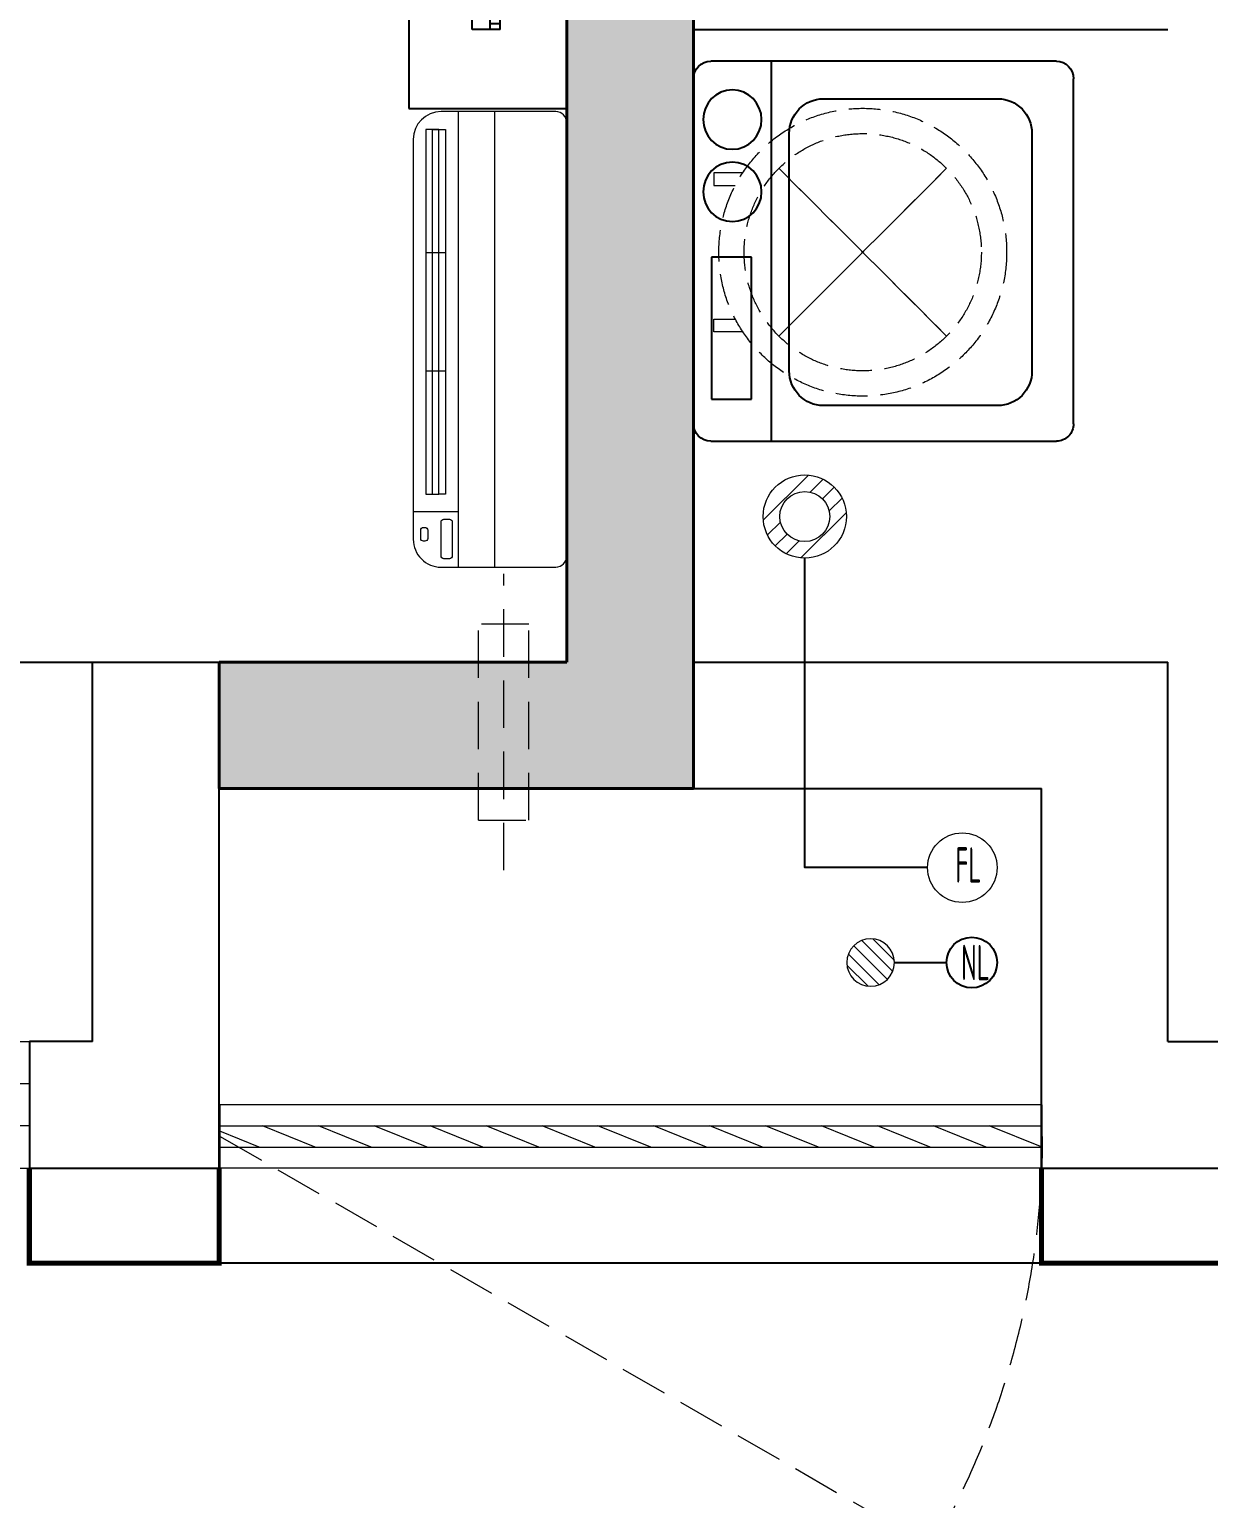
# Model space of a CAD drawing. Extents: x 3753737 to 4713801, y -857380 to 24339.
# Drawn here: x 4055663 to 4057528, y -769345 to -767023 of the extents above; entities that cross this region are included whole.
import ezdxf

# ---------------------------------------------------------------- set-up
doc = ezdxf.new("R2010")
doc.units = 0
doc.header["$LTSCALE"] = 1000
doc.header["$MEASUREMENT"] = 0
for name, pattern in [('$1$DASH', [0.35, 0.25, -0.1]), ('DASH', [0.35, 0.25, -0.1]), ('HIDDEN', [0.375, 0.25, -0.125])]:
    doc.linetypes.add(name, pattern=pattern)
doc.layers.get('0').update_dxf_attribs({"linetype": 'CONTINUOUS'})
for name, color, linetype in [('!!电气', 1, 'CONTINUOUS'), ('3.5方案汇报，与郭总、侯月琴确定户型_t8$0$2020.03.04 -1安徽标准化洋房户型(UA）_t8_t8$0$fur', 252, 'CONTINUOUS'), ('3.5方案汇报，与郭总、侯月琴确定户型_t8$0$2020.03.04 -1安徽标准化洋房户型(UA）_t8_t8$0$FURN', 252, 'CONTINUOUS'), ('3.5方案汇报，与郭总、侯月琴确定户型_t8$0$2020.03.04 -1安徽标准化洋房户型(UA）_t8_t8$0$看线', 154, 'CONTINUOUS'), ('LVTRY', 252, 'CONTINUOUS'), ('VPIPE-凝结', 150, 'CONTINUOUS'), ('WALL', 252, 'CONTINUOUS'), ('看线', 185, 'CONTINUOUS')]:
    doc.layers.add(name, color=color, linetype=linetype)
for name, color, linetype, lineweight in [('COLUMN', 252, 'CONTINUOUS', 40), ('EQUIP_地漏', 7, 'CONTINUOUS', 18), ('PUB_HATCH', 8, 'CONTINUOUS', 9), ('PUB_TEXT', 7, 'CONTINUOUS', 20), ('VPIPE-废水', 31, 'TG_F', 18), ('WINDOW', 146, 'CONTINUOUS', 20), ('平面-空调室内机', 176, 'CONTINUOUS', 9), ('平面-空调预留孔', 252, 'CONTINUOUS', 15), ('粉刷', 251, 'CONTINUOUS', 9)]:
    doc.layers.add(name, color=color, linetype=linetype, lineweight=lineweight)
doc.styles.get("Standard").update_dxf_attribs({"font": 'gbenor.shx', "bigfont": 'gbcbig.shx'})
doc.styles.add('TG_LINETYPE', font='SIMPLEX', dxfattribs={"width": 0.8, "height": 3, "bigfont": 'HZTXT'})
doc.linetypes.add('TG_F', pattern='A,2,-0.3,["F",TG_LINETYPE,S=0.1,R=0,X=-0.23,Y=-0.15],0', length=2.3)

# ---------------------------------------------------------------- blocks, each defined once
blk = doc.blocks.new('GFDGFSDFGD')
at = {"layer": 'PUB_HATCH'}
blk.add_hatch(color=256, dxfattribs=at).paths.add_polyline_path([(435666.6, 364323.7), (436416.6, 364323.7), (436416.6, 365973.7), (436216.6, 365973.7), (436216.6, 364523.7), (435666.6, 364523.7)])
at = {"layer": 'COLUMN', "color": 252}
for p, q in [((436216.6, 365973.7), (436216.6, 364523.7)), ((436416.6, 364323.7), (436416.6, 365973.7)), ((436216.6, 364523.7), (435666.6, 364523.7)), ((435666.6, 364523.7), (435666.6, 364323.7)), ((435666.6, 364323.7), (436416.6, 364323.7))]:
    blk.add_line(p, q, dxfattribs=at)
blk = doc.blocks.new('dongkong')
at = {"layer": '平面-空调预留孔', "color": 8, "linetype": 'HIDDEN', "ltscale": 0.3}
for p, q in [((-603796, 210899.9), (-603796, 210431.5)), ((-603836, 210821), (-603836, 210510.8)), ((-603836, 210821), (-603756, 210821)), ((-603756, 210821), (-603756, 210510.8))]:
    blk.add_line(p, q, dxfattribs=at)
blk.add_lwpolyline([(-603756, 210510.8), (-603836, 210510.8)], dxfattribs=at)
blk = doc.blocks.new('A$C001338C2')
at = {"color": 8}
for p, q in [((845, 303.6), (55, 303.6)), ((109.1, 214.8), (109.1, 303.6)), ((0, 248.6), (0, 22)), ((900, 22), (900, 248.6)), ((22, 0), (878, 0))]:
    blk.add_line(p, q, dxfattribs=at)
at = {"color": 8, "lineweight": 5}
for p, q in [((864.6, 278.7), (144.5, 278.7)), ((144.5, 278.7), (144.5, 265.8)), ((387, 278.7), (144.5, 278.7)), ((144.5, 278.7), (144.5, 252.9)), ((144.5, 265.8), (864.6, 265.8)), ((387, 239.9), (387, 278.7)), ((864.6, 278.7), (622, 278.7)), ((622, 278.7), (622, 239.9)), ((864.6, 252.9), (864.6, 278.7)), ((864.6, 265.8), (864.6, 239.9)), ((144.5, 239.9), (144.5, 252.9)), ((144.5, 252.9), (864.6, 252.9)), ((864.6, 239.9), (144.5, 239.9)), ((622, 239.9), (387, 239.9)), ((900, 214.8), (0, 214.8)), ((900, 143.2), (0, 143.2))]:
    blk.add_line(p, q, dxfattribs=at)
at = {"color": 8}
for points in [[(73.1, 275), (56.8, 275, -0.414214), (51.3, 280.5), (51.3, 283.4, -0.414214), (56.8, 288.9), (73.1, 288.9, -0.414214), (78.6, 283.4), (78.6, 280.5, -0.414214)], [(89.2, 226.4), (22.2, 226.4, -0.414214), (16.7, 231.9), (16.7, 243.1, -0.414214), (22.2, 248.6), (89.2, 248.6, -0.414214), (94.7, 243.1), (94.7, 231.9, -0.414214)]]:
    blk.add_lwpolyline(points, format="xyb", close=True, dxfattribs=at)
for centre, radius, start, end in [((55, 248.6), 55, 90, 180), ((845, 248.6), 55, 360, 90), ((22, 22), 22, 180, 270), ((878, 22), 22, 270, 360)]:
    blk.add_arc(centre, radius, start, end, dxfattribs=at)
blk = doc.blocks.new('$TwtSys$00000141')
at = {"color": 252}
for p, q in [((-47.1, 3.8), (-5, 45.9)), ((-47.1, 3.8), (-5, 45.9)), ((-43.6, -17.5), (17.5, 43.6)), ((-43.6, -17.5), (17.5, 43.6)), ((-33.2, -33.2), (33.2, 33.2)), ((-33.2, -33.2), (33.2, 33.2)), ((-16.2, -43.5), (43.8, 16.4)), ((-16.2, -43.5), (43.8, 16.4)), ((5.7, -46.1), (46.1, -5.7)), ((5.7, -46.1), (46.1, -5.7))]:
    blk.add_line(p, q, dxfattribs=at)
blk.add_circle((0, 0), 47, dxfattribs=at)
blk.add_circle((0, 0), 47, dxfattribs=at)
blk = doc.blocks.new('RECTANG')
for p, q in [((1, 1), (0, 1)), ((0, 1), (0, 0)), ((1, 0), (1, 1)), ((0, 0), (1, 0))]:
    blk.add_line(p, q)
blk = doc.blocks.new('洗衣机')
at = {"layer": 'LVTRY'}
for p, q in [((3791567.4, 243472.1), (3791021, 243472.1)), ((3791116.5, 243472.1), (3791116.5, 242871.5)), ((3790993.7, 243444.5), (3790993.7, 242899.1)), ((3791594.6, 242899.1), (3791594.6, 243444.5)), ((3791199, 243412.7), (3791474.9, 243412.7)), ((3791145.1, 242982.5), (3791145.1, 243358)), ((3791528.8, 243358), (3791528.8, 242982.5)), ((3791474.9, 242927.8), (3791199, 242927.8)), ((3791021, 242871.5), (3791567.4, 242871.5))]:
    blk.add_line(p, q, dxfattribs=at)
at = {"layer": 'LVTRY', "extrusion": (0, 0, -1)}
for centre, major_axis, start_param, end_param in [((3791021, 243444.5), (0, 27.6), -1.570796, 0), ((3791567.4, 243444.5), (0, 27.6), 0, 1.570796), ((3791055.1, 243379.8), (0, 46.9), 3.141593, 9.424778), ((3791199, 243358), (0, 54.7), 4.712389, 6.283185), ((3791474.9, 243358), (0, 54.7), 0, 1.570796), ((3791055.1, 243265.7), (0, 46.9), 3.141593, 9.424778), ((3791199, 242982.5), (0, 54.7), 3.141593, 4.712389), ((3791474.9, 242982.5), (0, 54.7), 1.570796, 3.141593), ((3791021, 242899.1), (0, 27.6), 3.141593, 4.712389), ((3791567.4, 242899.1), (0, 27.6), 1.570796, 3.141593)]:
    blk.add_ellipse(centre, major_axis=major_axis, ratio=0.986385, start_param=start_param, end_param=end_param, dxfattribs=at)
at = {"layer": 'LVTRY', "xscale": 63.25620569481588, "yscale": 224.5369532744355, "zscale": 64.12934308941763, "rotation": 180}
blk.add_blockref('RECTANG', (3791085.2, 243162.4), dxfattribs=at)
blk = doc.blocks.new('$TwtSys$00000543')
at = {"color": 252}
for p, q in [((-93.6, -8.5), (8.5, 93.6)), ((12.5, 55), (41.7, 84.2)), ((39.9, 39.9), (66.5, 66.5)), ((55, 12.5), (84.2, 41.7)), ((-8.5, -93.6), (93.6, 8.5)), ((-84.2, -41.7), (-55, -12.5)), ((-66.5, -66.5), (-39.9, -39.9)), ((-41.7, -84.2), (-12.5, -55))]:
    blk.add_line(p, q, dxfattribs=at)
for radius in [94, 56.4]:
    blk.add_circle((0, 0), radius, dxfattribs=at)
blk = doc.blocks.new('dnfhfn')
at = {"color": 252, "linetype": '$1$DASH', "ltscale": 0.2}
for p, q in [((101.9, 462.7, 0), (121.9, 462.7, 0)), ((101.9, 417.2, 0), (101.9, 462.7, 0)), ((121.9, 462.7, 0), (121.9, 429, 0)), ((353.1, 462.7, 0), (333.1, 462.7, 0)), ((333.1, 462.7, 0), (333.1, 429, 0)), ((353.1, 417.2, 0), (353.1, 462.7, 0))]:
    blk.add_line(p, q, dxfattribs=at)
at = {"color": 252, "linetype": '$1$DASH', "ltscale": 0.2, "elevation": 0}
for points in [[(94.9, 360.1), (94.9, 360.1), (360.1, 94.9), (360.1, 94.9)], [(360.1, 360.1), (94.9, 94.9), (94.9, 94.9), (360.1, 360.1)]]:
    blk.add_lwpolyline(points, close=True, dxfattribs=at)
at = {"color": 252, "linetype": '$1$DASH', "ltscale": 0.2}
for radius in [227.5, 187.5]:
    blk.add_circle((227.5, 227.5, 0), radius, dxfattribs=at)
blk = doc.blocks.new('3.5方案汇报，与郭总、侯月琴确定户型_t8$0$2020.03.04 -1安徽标准化洋房户型(UA）_t8_t8$0$sdfgsdfgsdfg')
at = {"layer": '3.5方案汇报，与郭总、侯月琴确定户型_t8$0$2020.03.04 -1安徽标准化洋房户型(UA）_t8_t8$0$FURN'}
h = blk.add_hatch(dxfattribs=at)
h.set_pattern_fill('ANSI31', color=256, scale=100, angle=225, style=0)
h.set_pattern_definition([(360, (-130272.125, -44238.089), (4e-15, 9.152), [])])
h.paths.add_polyline_path([(-68957.8, -54984.3), (-68957.8, -54178.9), (-68972, -54178.9), (-68972, -54984.3)])
for p, q in [((-68997.5, -54581.6), (-70393.9, -53775.4)), ((-68957.8, -54178.9), (-68997.5, -54178.9)), ((-68997.5, -54178.9), (-68997.5, -54984.3)), ((-68972, -54178.9), (-68972, -54984.3)), ((-68957.8, -54178.9), (-68957.8, -54984.3)), ((-68957.8, -54230.8), (-68920, -54290.5)), ((-68920, -54872.7), (-68920, -54290.5)), ((-68957.8, -54306.5), (-68920, -54306.5)), ((-68937.6, -54343.1), (-68937.6, -54352.6)), ((-68920, -54343.1), (-68937.6, -54343.1)), ((-68920, -54352.6), (-68920, -54343.1)), ((-68937.6, -54352.6), (-68920, -54352.6)), ((-68937.6, -54444.2), (-68937.6, -54453.8)), ((-68920, -54444.2), (-68937.6, -54444.2)), ((-68920, -54453.8), (-68920, -54444.2)), ((-68937.6, -54453.8), (-68920, -54453.8)), ((-68937.6, -54536.4), (-68937.6, -54546)), ((-68920, -54536.4), (-68937.6, -54536.4)), ((-68937.6, -54546), (-68920, -54546)), ((-68920, -54546), (-68920, -54536.4)), ((-68997.5, -54581.6), (-70393.9, -55387.8)), ((-68937.6, -54626.8), (-68937.6, -54617.2)), ((-68937.6, -54617.2), (-68920, -54617.2)), ((-68920, -54626.8), (-68937.6, -54626.8)), ((-68920, -54617.2), (-68920, -54626.8)), ((-68937.6, -54719), (-68937.6, -54709.4)), ((-68937.6, -54709.4), (-68920, -54709.4)), ((-68920, -54719), (-68937.6, -54719)), ((-68920, -54709.4), (-68920, -54719)), ((-68937.6, -54820.1), (-68937.6, -54810.6)), ((-68937.6, -54810.6), (-68920, -54810.6)), ((-68920, -54820.1), (-68937.6, -54820.1)), ((-68920, -54810.6), (-68920, -54820.1)), ((-68957.8, -54856.7), (-68920, -54856.7)), ((-68957.8, -54932.4), (-68920, -54872.7)), ((-68997.5, -54984.3), (-68957.8, -54984.3))]:
    blk.add_line(p, q, dxfattribs=at)
blk = doc.blocks.new('$WINLIB2D$00000039')
at = {"color": 0}
for points in [[(-0.5, 0.5), (-0.5, -0.5)], [(0.5, 0.5), (-0.5, 0.5)], [(0.5, -0.5), (0.5, 0.5)], [(-0.5, 0.1667), (0.5, 0.1667)], [(-0.3839, -0.1667), (-0.448, 0.1667)], [(-0.3159, -0.1667), (-0.38, 0.1667)], [(-0.2479, -0.1667), (-0.312, 0.1667)], [(-0.1799, -0.1667), (-0.244, 0.1667)], [(-0.1119, -0.1667), (-0.176, 0.1667)], [(-0.0439, -0.1667), (-0.108, 0.1667)], [(0.0241, -0.1667), (-0.04, 0.1667)], [(0.0921, -0.1667), (0.028, 0.1667)], [(0.16, -0.1667), (0.0959, 0.1667)], [(0.228, -0.1667), (0.1639, 0.1667)], [(0.296, -0.1667), (0.2319, 0.1667)], [(0.364, -0.1667), (0.2999, 0.1667)], [(0.432, -0.1667), (0.3679, 0.1667)], [(0.5, -0.1667), (0.4359, 0.1667)], [(-0.4519, -0.1667), (-0.5, 0.0836)], [(-0.5, -0.1667), (0.5, -0.1667)], [(0.5, -0.5), (-0.5, -0.5)]]:
    blk.add_lwpolyline(points, dxfattribs=at)
blk = doc.blocks.new('$WINLIB2D$00000001')
at = {"color": 0}
for points in [[(-0.5, 0.5), (-0.5, -0.5)], [(-0.5, 0.5), (0.5, 0.5)], [(0.5, -0.5), (0.5, 0.5)], [(0.5, 0.1667), (-0.5, 0.1667)], [(0.5, -0.1667), (-0.5, -0.1667)], [(-0.5, -0.5), (0.5, -0.5)]]:
    blk.add_lwpolyline(points, dxfattribs=at)
blk = doc.blocks.new('A$C1C403CBE')
at = {"color": 252, "const_width": 8}
for points in [[(15050, -100), (15050, -250), (14750, -250), (14750, -100)], [(16650, -100), (16650, -250), (16350, -250), (16350, -100)]]:
    blk.add_lwpolyline(points, dxfattribs=at)
at = {"layer": '3.5方案汇报，与郭总、侯月琴确定户型_t8$0$2020.03.04 -1安徽标准化洋房户型(UA）_t8_t8$0$FURN', "ltscale": 0.3}
blk.add_lwpolyline([(15350, 1575), (15600, 1575), (15600, 2725), (15350, 2725)], close=True, dxfattribs=at)
at = {"layer": '3.5方案汇报，与郭总、侯月琴确定户型_t8$0$2020.03.04 -1安徽标准化洋房户型(UA）_t8_t8$0$看线', "color": 252, "ltscale": 10}
blk.add_line((12600, 700), (14850, 700), dxfattribs=at)
at = {"layer": 'VPIPE-凝结', "color": 252, "ltscale": 0.1}
for points in [[(16170, 375), (15975.9, 375), (15975.9, 864.2)], [(16117.6, 225), (16200, 225)]]:
    blk.add_lwpolyline(points, dxfattribs=at)
at = {"layer": 'VPIPE-凝结', "color": 252}
blk.add_circle((16240, 225), 40, dxfattribs=at)
at = {"layer": 'VPIPE-废水', "color": 252}
blk.add_circle((16225, 375), 55, dxfattribs=at)
at = {"layer": 'WALL', "color": 252}
for p, q in [((15600, 700), (15600, 1800)), ((15800, 1700), (16550.1, 1700)), ((15800, 700), (15800, 1700)), ((14850, 700), (15600, 700)), ((14850, 100), (14850, 700)), ((15800, 700), (16550, 700)), ((16550, 100), (16550, 700)), ((15050, 500), (15700, 500)), ((15050, -100), (15050, 500)), ((15700, 500), (16350, 500)), ((16350, 0), (16350, 500)), ((14850, 100), (14750, 100)), ((14750, 100), (14750, -100)), ((16550, 100), (16650, 100)), ((16350, -100), (16350, 0)), ((14750, -100), (15050, -100)), ((16350, -100), (16550, -100)), ((16550, -100), (16550, -100)), ((16550, -100), (16650, -100))]:
    blk.add_line(p, q, dxfattribs=at)
at = {"layer": 'WINDOW', "color": 252, "linetype": 'DASH', "ltscale": 0.3}
blk.add_lwpolyline([(15051.9, -50), (16177.8, -700, 0.131652), (16351.9, -50)], format="xyb", dxfattribs=at)
at = {"layer": '看线', "color": 252, "ltscale": 0.5}
blk.add_lwpolyline([(16350, -250), (15050, -250)], dxfattribs=at)
at = {"color": 252}
blk.add_blockref('GFDGFSDFGD', (-420616.6, -363823.7), dxfattribs=at)
at = {"layer": '3.5方案汇报，与郭总、侯月琴确定户型_t8$0$2020.03.04 -1安徽标准化洋房户型(UA）_t8_t8$0$fur', "xscale": -1.1175, "yscale": 1.1175, "zscale": 1.1175, "rotation": 180}
blk.add_blockref('3.5方案汇报，与郭总、侯月琴确定户型_t8$0$2020.03.04 -1安徽标准化洋房户型(UA）_t8_t8$0$sdfgsdfgsdfg', (92554.7, -58844.9), dxfattribs=at)
at = {"layer": 'EQUIP_地漏', "color": 252, "xscale": 0.7000000000000001, "yscale": 0.7000000000000001, "zscale": 0.7000000000000001}
blk.add_blockref('$TwtSys$00000543', (15975.9, 930), dxfattribs=at)
at = {"layer": 'EQUIP_地漏', "color": 252, "xscale": 0.8, "yscale": -0.8, "zscale": 0.8, "rotation": 179.999999999993}
blk.add_blockref('$TwtSys$00000141', (16080, 225), dxfattribs=at)
at = {"layer": 'WINDOW', "color": 252}
for name, p, xscale, yscale, zscale in [('$WINLIB2D$00000001', (13950, 0), 1600, -200, 1600), ('$WINLIB2D$00000039', (15701, -50), 1299.999999983003, 100, 1299.999999983003)]:
    blk.add_blockref(name, p, dxfattribs=dict(at, xscale=xscale, yscale=yscale, zscale=zscale))
at = {"layer": '平面-空调室内机', "color": 252, "ltscale": 0.3, "xscale": -1, "rotation": 180}
blk.add_blockref('dongkong', (619295.9, 211270.8), dxfattribs=at)
at = {"layer": '平面-空调预留孔', "color": 252, "xscale": 0.800000000046565, "yscale": 0.800000000046565, "zscale": 0.800000000046565, "rotation": 90.00000023343011}
blk.add_blockref('A$C001338C2', (15599.8, 850), dxfattribs=at)
at = {"layer": '平面-空调预留孔', "color": 252, "rotation": 89.99999999999304}
blk.add_blockref('dnfhfn', (16295.1, 1120.3, 0), dxfattribs=at)
at = {"layer": '粉刷', "color": 252}
blk.add_blockref('洗衣机', (-3775193.7, -241822.4), dxfattribs=at)
at = {"layer": 'PUB_TEXT', "color": 252, "width": 0.6}
for s, p in [('FL', (16214, 351.2)), ('NL', (16223.2, 197))]:
    blk.add_text(s, height=56, dxfattribs=at).set_placement(p)

msp = doc.modelspace()

# ---------------------------------------------------------------- block references
at = {"layer": '!!电气'}
msp.add_blockref('A$C1C403CBE', (4040913.4, -768722.9), dxfattribs=at)

doc.saveas('drawing.dxf')
